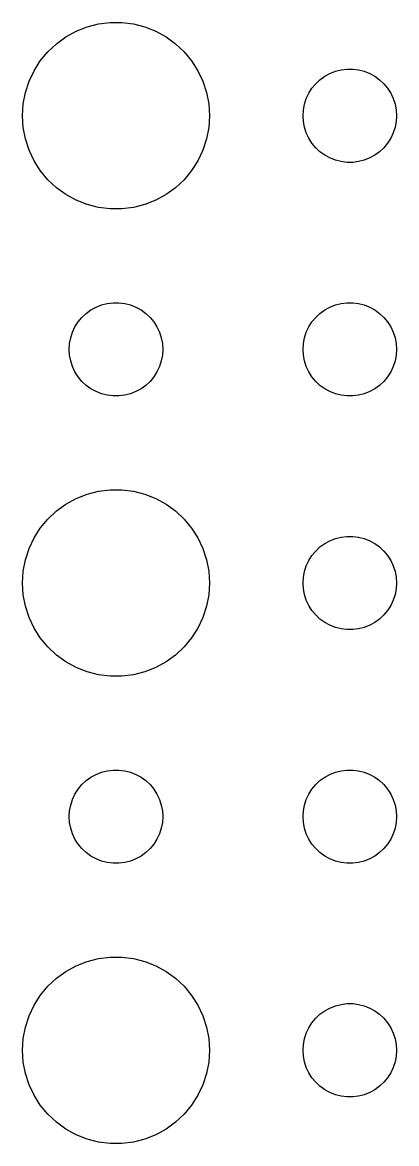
# Model space of a CAD drawing. Header units: metres. Extents: x -150 to 150, y -149 to 149.
# Drawn here: x 34.5 to 46.5, y 34.51 to 70.49 of the extents above; entities that cross this region are included whole.
import ezdxf

# ---------------------------------------------------------------- set-up
doc = ezdxf.new("R2010")
doc.units = ezdxf.units.M

msp = doc.modelspace()

# ---------------------------------------------------------------- linework, layer by layer
for p, q in [((35.8925, 70.033), (36.2227, 70.2145)), ((36.2227, 70.2145), (36.5729, 70.3532)), ((36.5729, 70.3532), (36.9379, 70.4469)), ((36.9379, 70.4469), (37.3116, 70.4941)), ((37.3116, 70.4941), (37.6884, 70.4941)), ((37.6884, 70.4941), (38.0621, 70.4469)), ((38.0621, 70.4469), (38.427, 70.3532)), ((38.427, 70.3532), (38.7773, 70.2145)), ((38.7773, 70.2145), (39.1075, 70.033)), ((35.5877, 69.8115), (35.8925, 70.033)), ((39.1075, 70.033), (39.4123, 69.8115)), ((35.0729, 69.2634), (35.3131, 69.5536)), ((35.3131, 69.5536), (35.5877, 69.8115)), ((39.4123, 69.8115), (39.6869, 69.5536)), ((39.6869, 69.5536), (39.927, 69.2634)), ((34.8711, 68.9453), (35.0729, 69.2634)), ((39.927, 69.2634), (40.1289, 68.9453)), ((34.7107, 68.6044), (34.8711, 68.9453)), ((40.1289, 68.9453), (40.2893, 68.6044)), ((44.0439, 68.6558), (44.1963, 68.7665)), ((44.1963, 68.7665), (44.3613, 68.8572)), ((44.3613, 68.8572), (44.5365, 68.9266)), ((44.5365, 68.9266), (44.7189, 68.9734)), ((44.7189, 68.9734), (44.9058, 68.997)), ((44.9058, 68.997), (45.0942, 68.997)), ((45.0942, 68.997), (45.2811, 68.9734)), ((45.2811, 68.9734), (45.4635, 68.9266)), ((45.4635, 68.9266), (45.6387, 68.8572)), ((45.6387, 68.8572), (45.8037, 68.7665)), ((45.8037, 68.7665), (45.9561, 68.6558)), ((34.5942, 68.2461), (34.7107, 68.6044)), ((40.2893, 68.6044), (40.4057, 68.2461)), ((43.6855, 68.2226), (43.7865, 68.3817)), ((43.7865, 68.3817), (43.9065, 68.5268)), ((43.9065, 68.5268), (44.0439, 68.6558)), ((45.9561, 68.6558), (46.0934, 68.5268)), ((46.0934, 68.5268), (46.2135, 68.3817)), ((46.2135, 68.3817), (46.3145, 68.2226)), ((34.5237, 67.876), (34.5942, 68.2461)), ((40.4057, 68.2461), (40.4763, 67.876)), ((43.5471, 67.873), (43.6053, 68.0522)), ((43.6053, 68.0522), (43.6855, 68.2226)), ((46.3145, 68.2226), (46.3947, 68.0522)), ((46.3947, 68.0522), (46.4529, 67.873)), ((34.5, 67.5), (34.5237, 67.876)), ((40.4763, 67.876), (40.5, 67.5)), ((43.5, 67.5), (43.5118, 67.688)), ((43.5118, 67.688), (43.5471, 67.873)), ((46.4529, 67.873), (46.4882, 67.688)), ((46.4882, 67.688), (46.5, 67.5)), ((34.5237, 67.124), (34.5, 67.5)), ((40.5, 67.5), (40.4763, 67.124)), ((43.5118, 67.312), (43.5, 67.5)), ((43.5471, 67.127), (43.5118, 67.312)), ((46.4882, 67.312), (46.4529, 67.127)), ((46.5, 67.5), (46.4882, 67.312)), ((34.5942, 66.7539), (34.5237, 67.124)), ((40.4763, 67.124), (40.4057, 66.7539)), ((43.6053, 66.9478), (43.5471, 67.127)), ((43.6855, 66.7774), (43.6053, 66.9478)), ((46.3947, 66.9478), (46.3145, 66.7774)), ((46.4529, 67.127), (46.3947, 66.9478)), ((34.7107, 66.3956), (34.5942, 66.7539)), ((40.4057, 66.7539), (40.2893, 66.3956)), ((43.7865, 66.6183), (43.6855, 66.7774)), ((43.9065, 66.4732), (43.7865, 66.6183)), ((46.2135, 66.6183), (46.0934, 66.4732)), ((46.3145, 66.7774), (46.2135, 66.6183)), ((34.8711, 66.0547), (34.7107, 66.3956)), ((40.2893, 66.3956), (40.1289, 66.0547)), ((44.0439, 66.3442), (43.9065, 66.4732)), ((44.1963, 66.2335), (44.0439, 66.3442)), ((44.3613, 66.1428), (44.1963, 66.2335)), ((45.8037, 66.2335), (45.6387, 66.1428)), ((45.9561, 66.3442), (45.8037, 66.2335)), ((46.0934, 66.4732), (45.9561, 66.3442)), ((35.0729, 65.7366), (34.8711, 66.0547)), ((40.1289, 66.0547), (39.927, 65.7366)), ((44.5365, 66.0734), (44.3613, 66.1428)), ((44.7189, 66.0266), (44.5365, 66.0734)), ((44.9058, 66.003), (44.7189, 66.0266)), ((45.0942, 66.003), (44.9058, 66.003)), ((45.2811, 66.0266), (45.0942, 66.003)), ((45.4635, 66.0734), (45.2811, 66.0266)), ((45.6387, 66.1428), (45.4635, 66.0734)), ((35.3131, 65.4464), (35.0729, 65.7366)), ((39.927, 65.7366), (39.6869, 65.4464)), ((35.5877, 65.1885), (35.3131, 65.4464)), ((35.8925, 64.967), (35.5877, 65.1885)), ((39.4123, 65.1885), (39.1075, 64.967)), ((39.6869, 65.4464), (39.4123, 65.1885)), ((36.2227, 64.7855), (35.8925, 64.967)), ((36.5729, 64.6468), (36.2227, 64.7855)), ((38.7773, 64.7855), (38.427, 64.6468)), ((39.1075, 64.967), (38.7773, 64.7855)), ((36.9379, 64.5531), (36.5729, 64.6468)), ((37.3116, 64.5059), (36.9379, 64.5531)), ((37.6884, 64.5059), (37.3116, 64.5059)), ((38.0621, 64.5531), (37.6884, 64.5059)), ((38.427, 64.6468), (38.0621, 64.5531)), ((36.5439, 61.1558), (36.6963, 61.2665)), ((36.6963, 61.2665), (36.8613, 61.3572)), ((36.8613, 61.3572), (37.0365, 61.4266)), ((37.0365, 61.4266), (37.2189, 61.4734)), ((37.2189, 61.4734), (37.4058, 61.497)), ((37.4058, 61.497), (37.5942, 61.497)), ((37.5942, 61.497), (37.7811, 61.4734)), ((37.7811, 61.4734), (37.9635, 61.4266)), ((37.9635, 61.4266), (38.1387, 61.3572)), ((38.1387, 61.3572), (38.3037, 61.2665)), ((38.3037, 61.2665), (38.4561, 61.1558)), ((44.0439, 61.1558), (44.1963, 61.2665)), ((44.1963, 61.2665), (44.3613, 61.3572)), ((44.3613, 61.3572), (44.5365, 61.4266)), ((44.5365, 61.4266), (44.7189, 61.4734)), ((44.7189, 61.4734), (44.9058, 61.497)), ((44.9058, 61.497), (45.0942, 61.497)), ((45.0942, 61.497), (45.2811, 61.4734)), ((45.2811, 61.4734), (45.4635, 61.4266)), ((45.4635, 61.4266), (45.6387, 61.3572)), ((45.6387, 61.3572), (45.8037, 61.2665)), ((45.8037, 61.2665), (45.9561, 61.1558)), ((36.1855, 60.7226), (36.2865, 60.8817)), ((36.2865, 60.8817), (36.4065, 61.0268)), ((36.4065, 61.0268), (36.5439, 61.1558)), ((38.4561, 61.1558), (38.5934, 61.0268)), ((38.5934, 61.0268), (38.7135, 60.8817)), ((38.7135, 60.8817), (38.8145, 60.7226)), ((43.6855, 60.7226), (43.7865, 60.8817)), ((43.7865, 60.8817), (43.9065, 61.0268)), ((43.9065, 61.0268), (44.0439, 61.1558)), ((45.9561, 61.1558), (46.0934, 61.0268)), ((46.0934, 61.0268), (46.2135, 60.8817)), ((46.2135, 60.8817), (46.3145, 60.7226)), ((36.0471, 60.373), (36.1053, 60.5522)), ((36.1053, 60.5522), (36.1855, 60.7226)), ((38.8145, 60.7226), (38.8947, 60.5522)), ((38.8947, 60.5522), (38.9529, 60.373)), ((43.5471, 60.373), (43.6053, 60.5522)), ((43.6053, 60.5522), (43.6855, 60.7226)), ((46.3145, 60.7226), (46.3947, 60.5522)), ((46.3947, 60.5522), (46.4529, 60.373)), ((36, 60), (36.0118, 60.188)), ((36.0118, 60.188), (36.0471, 60.373)), ((38.9529, 60.373), (38.9882, 60.188)), ((38.9882, 60.188), (39, 60)), ((43.5, 60), (43.5118, 60.188)), ((43.5118, 60.188), (43.5471, 60.373)), ((46.4529, 60.373), (46.4882, 60.188)), ((46.4882, 60.188), (46.5, 60)), ((36.0118, 59.812), (36, 60)), ((36.0471, 59.627), (36.0118, 59.812)), ((38.9882, 59.812), (38.9529, 59.627)), ((39, 60), (38.9882, 59.812)), ((43.5118, 59.812), (43.5, 60)), ((43.5471, 59.627), (43.5118, 59.812)), ((46.4882, 59.812), (46.4529, 59.627)), ((46.5, 60), (46.4882, 59.812)), ((36.1053, 59.4478), (36.0471, 59.627)), ((36.1855, 59.2774), (36.1053, 59.4478)), ((38.8947, 59.4478), (38.8145, 59.2774)), ((38.9529, 59.627), (38.8947, 59.4478)), ((43.6053, 59.4478), (43.5471, 59.627)), ((43.6855, 59.2774), (43.6053, 59.4478)), ((46.3947, 59.4478), (46.3145, 59.2774)), ((46.4529, 59.627), (46.3947, 59.4478)), ((36.2865, 59.1183), (36.1855, 59.2774)), ((36.4065, 58.9732), (36.2865, 59.1183)), ((38.7135, 59.1183), (38.5934, 58.9732)), ((38.8145, 59.2774), (38.7135, 59.1183)), ((43.7865, 59.1183), (43.6855, 59.2774)), ((43.9065, 58.9732), (43.7865, 59.1183)), ((46.2135, 59.1183), (46.0934, 58.9732)), ((46.3145, 59.2774), (46.2135, 59.1183)), ((36.5439, 58.8442), (36.4065, 58.9732)), ((36.6963, 58.7335), (36.5439, 58.8442)), ((36.8613, 58.6428), (36.6963, 58.7335)), ((38.3037, 58.7335), (38.1387, 58.6428)), ((38.4561, 58.8442), (38.3037, 58.7335)), ((38.5934, 58.9732), (38.4561, 58.8442)), ((44.0439, 58.8442), (43.9065, 58.9732)), ((44.1963, 58.7335), (44.0439, 58.8442)), ((44.3613, 58.6428), (44.1963, 58.7335)), ((45.8037, 58.7335), (45.6387, 58.6428)), ((45.9561, 58.8442), (45.8037, 58.7335)), ((46.0934, 58.9732), (45.9561, 58.8442)), ((37.0365, 58.5734), (36.8613, 58.6428)), ((37.2189, 58.5266), (37.0365, 58.5734)), ((37.4058, 58.503), (37.2189, 58.5266)), ((37.5942, 58.503), (37.4058, 58.503)), ((37.7811, 58.5266), (37.5942, 58.503)), ((37.9635, 58.5734), (37.7811, 58.5266)), ((38.1387, 58.6428), (37.9635, 58.5734)), ((44.5365, 58.5734), (44.3613, 58.6428)), ((44.7189, 58.5266), (44.5365, 58.5734)), ((44.9058, 58.503), (44.7189, 58.5266)), ((45.0942, 58.503), (44.9058, 58.503)), ((45.2811, 58.5266), (45.0942, 58.503)), ((45.4635, 58.5734), (45.2811, 58.5266)), ((45.6387, 58.6428), (45.4635, 58.5734)), ((36.5729, 55.3532), (36.9379, 55.4469)), ((36.9379, 55.4469), (37.3116, 55.4941)), ((37.3116, 55.4941), (37.6884, 55.4941)), ((37.6884, 55.4941), (38.0621, 55.4469)), ((38.0621, 55.4469), (38.427, 55.3532)), ((35.8925, 55.033), (36.2227, 55.2145)), ((36.2227, 55.2145), (36.5729, 55.3532)), ((38.427, 55.3532), (38.7773, 55.2145)), ((38.7773, 55.2145), (39.1075, 55.033)), ((35.3131, 54.5536), (35.5877, 54.8115)), ((35.5877, 54.8115), (35.8925, 55.033)), ((39.1075, 55.033), (39.4123, 54.8115)), ((39.4123, 54.8115), (39.6869, 54.5536)), ((35.0729, 54.2634), (35.3131, 54.5536)), ((39.6869, 54.5536), (39.927, 54.2634)), ((34.8711, 53.9453), (35.0729, 54.2634)), ((39.927, 54.2634), (40.1289, 53.9453)), ((44.7189, 53.9734), (44.9058, 53.997)), ((44.9058, 53.997), (45.0942, 53.997)), ((45.0942, 53.997), (45.2811, 53.9734)), ((34.7107, 53.6044), (34.8711, 53.9453)), ((40.1289, 53.9453), (40.2893, 53.6044)), ((43.9065, 53.5268), (44.0439, 53.6558)), ((44.0439, 53.6558), (44.1963, 53.7665)), ((44.1963, 53.7665), (44.3613, 53.8572)), ((44.3613, 53.8572), (44.5365, 53.9266)), ((44.5365, 53.9266), (44.7189, 53.9734)), ((45.2811, 53.9734), (45.4635, 53.9266)), ((45.4635, 53.9266), (45.6387, 53.8572)), ((45.6387, 53.8572), (45.8037, 53.7665)), ((45.8037, 53.7665), (45.9561, 53.6558)), ((45.9561, 53.6558), (46.0934, 53.5268)), ((34.5942, 53.2461), (34.7107, 53.6044)), ((40.2893, 53.6044), (40.4057, 53.2461)), ((43.6855, 53.2226), (43.7865, 53.3817)), ((43.7865, 53.3817), (43.9065, 53.5268)), ((46.0934, 53.5268), (46.2135, 53.3817)), ((46.2135, 53.3817), (46.3145, 53.2226)), ((34.5237, 52.876), (34.5942, 53.2461)), ((40.4057, 53.2461), (40.4763, 52.876)), ((43.5471, 52.873), (43.6053, 53.0522)), ((43.6053, 53.0522), (43.6855, 53.2226)), ((46.3145, 53.2226), (46.3947, 53.0522)), ((46.3947, 53.0522), (46.4529, 52.873)), ((34.5, 52.5), (34.5237, 52.876)), ((40.4763, 52.876), (40.5, 52.5)), ((43.5, 52.5), (43.5118, 52.688)), ((43.5118, 52.688), (43.5471, 52.873)), ((46.4529, 52.873), (46.4882, 52.688)), ((46.4882, 52.688), (46.5, 52.5)), ((34.5237, 52.124), (34.5, 52.5)), ((40.5, 52.5), (40.4763, 52.124)), ((43.5118, 52.312), (43.5, 52.5)), ((43.5471, 52.127), (43.5118, 52.312)), ((46.4882, 52.312), (46.4529, 52.127)), ((46.5, 52.5), (46.4882, 52.312)), ((34.5942, 51.7539), (34.5237, 52.124)), ((40.4763, 52.124), (40.4057, 51.7539)), ((43.6053, 51.9478), (43.5471, 52.127)), ((43.6855, 51.7774), (43.6053, 51.9478)), ((46.3947, 51.9478), (46.3145, 51.7774)), ((46.4529, 52.127), (46.3947, 51.9478)), ((34.7107, 51.3956), (34.5942, 51.7539)), ((40.4057, 51.7539), (40.2893, 51.3956)), ((43.7865, 51.6183), (43.6855, 51.7774)), ((43.9065, 51.4732), (43.7865, 51.6183)), ((44.0439, 51.3442), (43.9065, 51.4732)), ((46.0934, 51.4732), (45.9561, 51.3442)), ((46.2135, 51.6183), (46.0934, 51.4732)), ((46.3145, 51.7774), (46.2135, 51.6183)), ((34.8711, 51.0547), (34.7107, 51.3956)), ((40.2893, 51.3956), (40.1289, 51.0547)), ((44.1963, 51.2335), (44.0439, 51.3442)), ((44.3613, 51.1428), (44.1963, 51.2335)), ((44.5365, 51.0734), (44.3613, 51.1428)), ((45.6387, 51.1428), (45.4635, 51.0734)), ((45.8037, 51.2335), (45.6387, 51.1428)), ((45.9561, 51.3442), (45.8037, 51.2335)), ((35.0729, 50.7366), (34.8711, 51.0547)), ((40.1289, 51.0547), (39.927, 50.7366)), ((44.7189, 51.0266), (44.5365, 51.0734)), ((44.9058, 51.003), (44.7189, 51.0266)), ((45.0942, 51.003), (44.9058, 51.003)), ((45.2811, 51.0266), (45.0942, 51.003)), ((45.4635, 51.0734), (45.2811, 51.0266)), ((35.3131, 50.4464), (35.0729, 50.7366)), ((35.5877, 50.1885), (35.3131, 50.4464)), ((39.6869, 50.4464), (39.4123, 50.1885)), ((39.927, 50.7366), (39.6869, 50.4464)), ((35.8925, 49.967), (35.5877, 50.1885)), ((39.4123, 50.1885), (39.1075, 49.967)), ((36.2227, 49.7855), (35.8925, 49.967)), ((36.5729, 49.6468), (36.2227, 49.7855)), ((38.7773, 49.7855), (38.427, 49.6468)), ((39.1075, 49.967), (38.7773, 49.7855)), ((36.9379, 49.5531), (36.5729, 49.6468)), ((37.3116, 49.5059), (36.9379, 49.5531)), ((37.6884, 49.5059), (37.3116, 49.5059)), ((38.0621, 49.5531), (37.6884, 49.5059)), ((38.427, 49.6468), (38.0621, 49.5531)), ((36.8613, 46.3572), (37.0365, 46.4266)), ((37.0365, 46.4266), (37.2189, 46.4734)), ((37.2189, 46.4734), (37.4058, 46.497)), ((37.4058, 46.497), (37.5942, 46.497)), ((37.5942, 46.497), (37.7811, 46.4734)), ((37.7811, 46.4734), (37.9635, 46.4266)), ((37.9635, 46.4266), (38.1387, 46.3572)), ((44.3613, 46.3572), (44.5365, 46.4266)), ((44.5365, 46.4266), (44.7189, 46.4734)), ((44.7189, 46.4734), (44.9058, 46.497)), ((44.9058, 46.497), (45.0942, 46.497)), ((45.0942, 46.497), (45.2811, 46.4734)), ((45.2811, 46.4734), (45.4635, 46.4266)), ((45.4635, 46.4266), (45.6387, 46.3572)), ((36.4065, 46.0268), (36.5439, 46.1558)), ((36.5439, 46.1558), (36.6963, 46.2665)), ((36.6963, 46.2665), (36.8613, 46.3572)), ((38.1387, 46.3572), (38.3037, 46.2665)), ((38.3037, 46.2665), (38.4561, 46.1558)), ((38.4561, 46.1558), (38.5934, 46.0268)), ((43.9065, 46.0268), (44.0439, 46.1558)), ((44.0439, 46.1558), (44.1963, 46.2665)), ((44.1963, 46.2665), (44.3613, 46.3572)), ((45.6387, 46.3572), (45.8037, 46.2665)), ((45.8037, 46.2665), (45.9561, 46.1558)), ((45.9561, 46.1558), (46.0934, 46.0268)), ((36.1053, 45.5522), (36.1855, 45.7226)), ((36.1855, 45.7226), (36.2865, 45.8817)), ((36.2865, 45.8817), (36.4065, 46.0268)), ((38.5934, 46.0268), (38.7135, 45.8817)), ((38.7135, 45.8817), (38.8145, 45.7226)), ((38.8145, 45.7226), (38.8947, 45.5522)), ((43.6053, 45.5522), (43.6855, 45.7226)), ((43.6855, 45.7226), (43.7865, 45.8817)), ((43.7865, 45.8817), (43.9065, 46.0268)), ((46.0934, 46.0268), (46.2135, 45.8817)), ((46.2135, 45.8817), (46.3145, 45.7226)), ((46.3145, 45.7226), (46.3947, 45.5522)), ((36.0118, 45.188), (36.0471, 45.373)), ((36.0471, 45.373), (36.1053, 45.5522)), ((38.8947, 45.5522), (38.9529, 45.373)), ((38.9529, 45.373), (38.9882, 45.188)), ((43.5118, 45.188), (43.5471, 45.373)), ((43.5471, 45.373), (43.6053, 45.5522)), ((46.3947, 45.5522), (46.4529, 45.373)), ((46.4529, 45.373), (46.4882, 45.188)), ((36, 45), (36.0118, 45.188)), ((36.0118, 44.812), (36, 45)), ((38.9882, 45.188), (39, 45)), ((39, 45), (38.9882, 44.812)), ((43.5, 45), (43.5118, 45.188)), ((43.5118, 44.812), (43.5, 45)), ((46.4882, 45.188), (46.5, 45)), ((46.5, 45), (46.4882, 44.812)), ((36.0471, 44.627), (36.0118, 44.812)), ((36.1053, 44.4478), (36.0471, 44.627)), ((38.9529, 44.627), (38.8947, 44.4478)), ((38.9882, 44.812), (38.9529, 44.627)), ((43.5471, 44.627), (43.5118, 44.812)), ((43.6053, 44.4478), (43.5471, 44.627)), ((46.4529, 44.627), (46.3947, 44.4478)), ((46.4882, 44.812), (46.4529, 44.627)), ((36.1855, 44.2774), (36.1053, 44.4478)), ((36.2865, 44.1183), (36.1855, 44.2774)), ((38.8145, 44.2774), (38.7135, 44.1183)), ((38.8947, 44.4478), (38.8145, 44.2774)), ((43.6855, 44.2774), (43.6053, 44.4478)), ((43.7865, 44.1183), (43.6855, 44.2774)), ((46.3145, 44.2774), (46.2135, 44.1183)), ((46.3947, 44.4478), (46.3145, 44.2774)), ((36.4065, 43.9732), (36.2865, 44.1183)), ((36.5439, 43.8442), (36.4065, 43.9732)), ((38.5934, 43.9732), (38.4561, 43.8442)), ((38.7135, 44.1183), (38.5934, 43.9732)), ((43.9065, 43.9732), (43.7865, 44.1183)), ((44.0439, 43.8442), (43.9065, 43.9732)), ((46.0934, 43.9732), (45.9561, 43.8442)), ((46.2135, 44.1183), (46.0934, 43.9732)), ((36.6963, 43.7335), (36.5439, 43.8442)), ((36.8613, 43.6428), (36.6963, 43.7335)), ((37.0365, 43.5734), (36.8613, 43.6428)), ((37.2189, 43.5266), (37.0365, 43.5734)), ((37.9635, 43.5734), (37.7811, 43.5266)), ((38.1387, 43.6428), (37.9635, 43.5734)), ((38.3037, 43.7335), (38.1387, 43.6428)), ((38.4561, 43.8442), (38.3037, 43.7335)), ((44.1963, 43.7335), (44.0439, 43.8442)), ((44.3613, 43.6428), (44.1963, 43.7335)), ((44.5365, 43.5734), (44.3613, 43.6428)), ((44.7189, 43.5266), (44.5365, 43.5734)), ((45.4635, 43.5734), (45.2811, 43.5266)), ((45.6387, 43.6428), (45.4635, 43.5734)), ((45.8037, 43.7335), (45.6387, 43.6428)), ((45.9561, 43.8442), (45.8037, 43.7335)), ((37.4058, 43.503), (37.2189, 43.5266)), ((37.5942, 43.503), (37.4058, 43.503)), ((37.7811, 43.5266), (37.5942, 43.503)), ((44.9058, 43.503), (44.7189, 43.5266)), ((45.0942, 43.503), (44.9058, 43.503)), ((45.2811, 43.5266), (45.0942, 43.503)), ((36.2227, 40.2145), (36.5729, 40.3532)), ((36.5729, 40.3532), (36.9379, 40.4469)), ((36.9379, 40.4469), (37.3116, 40.4941)), ((37.3116, 40.4941), (37.6884, 40.4941)), ((37.6884, 40.4941), (38.0621, 40.4469)), ((38.0621, 40.4469), (38.427, 40.3532)), ((38.427, 40.3532), (38.7773, 40.2145)), ((35.5877, 39.8115), (35.8925, 40.033)), ((35.8925, 40.033), (36.2227, 40.2145)), ((38.7773, 40.2145), (39.1075, 40.033)), ((39.1075, 40.033), (39.4123, 39.8115)), ((35.3131, 39.5536), (35.5877, 39.8115)), ((39.4123, 39.8115), (39.6869, 39.5536)), ((34.8711, 38.9453), (35.0729, 39.2634)), ((35.0729, 39.2634), (35.3131, 39.5536)), ((39.6869, 39.5536), (39.927, 39.2634)), ((39.927, 39.2634), (40.1289, 38.9453)), ((34.7107, 38.6044), (34.8711, 38.9453)), ((40.1289, 38.9453), (40.2893, 38.6044)), ((44.3613, 38.8572), (44.5365, 38.9266)), ((44.5365, 38.9266), (44.7189, 38.9734)), ((44.7189, 38.9734), (44.9058, 38.997)), ((44.9058, 38.997), (45.0942, 38.997)), ((45.0942, 38.997), (45.2811, 38.9734)), ((45.2811, 38.9734), (45.4635, 38.9266)), ((45.4635, 38.9266), (45.6387, 38.8572)), ((34.5942, 38.2461), (34.7107, 38.6044)), ((40.2893, 38.6044), (40.4057, 38.2461)), ((43.7865, 38.3817), (43.9065, 38.5268)), ((43.9065, 38.5268), (44.0439, 38.6558)), ((44.0439, 38.6558), (44.1963, 38.7665)), ((44.1963, 38.7665), (44.3613, 38.8572)), ((45.6387, 38.8572), (45.8037, 38.7665)), ((45.8037, 38.7665), (45.9561, 38.6558)), ((45.9561, 38.6558), (46.0934, 38.5268)), ((46.0934, 38.5268), (46.2135, 38.3817)), ((34.5237, 37.876), (34.5942, 38.2461)), ((40.4057, 38.2461), (40.4763, 37.876)), ((43.6053, 38.0522), (43.6855, 38.2226)), ((43.6855, 38.2226), (43.7865, 38.3817)), ((46.2135, 38.3817), (46.3145, 38.2226)), ((46.3145, 38.2226), (46.3947, 38.0522)), ((34.5, 37.5), (34.5237, 37.876)), ((40.4763, 37.876), (40.5, 37.5)), ((43.5118, 37.688), (43.5471, 37.873)), ((43.5471, 37.873), (43.6053, 38.0522)), ((46.3947, 38.0522), (46.4529, 37.873)), ((46.4529, 37.873), (46.4882, 37.688)), ((34.5237, 37.124), (34.5, 37.5)), ((40.5, 37.5), (40.4763, 37.124)), ((43.5, 37.5), (43.5118, 37.688)), ((43.5118, 37.312), (43.5, 37.5)), ((46.4882, 37.688), (46.5, 37.5)), ((46.5, 37.5), (46.4882, 37.312)), ((34.5942, 36.7539), (34.5237, 37.124)), ((40.4763, 37.124), (40.4057, 36.7539)), ((43.5471, 37.127), (43.5118, 37.312)), ((43.6053, 36.9478), (43.5471, 37.127)), ((46.4529, 37.127), (46.3947, 36.9478)), ((46.4882, 37.312), (46.4529, 37.127)), ((34.7107, 36.3956), (34.5942, 36.7539)), ((40.4057, 36.7539), (40.2893, 36.3956)), ((43.6855, 36.7774), (43.6053, 36.9478)), ((43.7865, 36.6183), (43.6855, 36.7774)), ((46.3145, 36.7774), (46.2135, 36.6183)), ((46.3947, 36.9478), (46.3145, 36.7774)), ((34.8711, 36.0547), (34.7107, 36.3956)), ((40.2893, 36.3956), (40.1289, 36.0547)), ((43.9065, 36.4732), (43.7865, 36.6183)), ((44.0439, 36.3442), (43.9065, 36.4732)), ((46.0934, 36.4732), (45.9561, 36.3442)), ((46.2135, 36.6183), (46.0934, 36.4732)), ((35.0729, 35.7366), (34.8711, 36.0547)), ((40.1289, 36.0547), (39.927, 35.7366)), ((44.1963, 36.2335), (44.0439, 36.3442)), ((44.3613, 36.1428), (44.1963, 36.2335)), ((44.5365, 36.0734), (44.3613, 36.1428)), ((44.7189, 36.0266), (44.5365, 36.0734)), ((44.9058, 36.003), (44.7189, 36.0266)), ((45.0942, 36.003), (44.9058, 36.003)), ((45.2811, 36.0266), (45.0942, 36.003)), ((45.4635, 36.0734), (45.2811, 36.0266)), ((45.6387, 36.1428), (45.4635, 36.0734)), ((45.8037, 36.2335), (45.6387, 36.1428)), ((45.9561, 36.3442), (45.8037, 36.2335)), ((35.3131, 35.4464), (35.0729, 35.7366)), ((39.927, 35.7366), (39.6869, 35.4464)), ((35.5877, 35.1885), (35.3131, 35.4464)), ((39.6869, 35.4464), (39.4123, 35.1885)), ((35.8925, 34.967), (35.5877, 35.1885)), ((36.2227, 34.7855), (35.8925, 34.967)), ((39.1075, 34.967), (38.7773, 34.7855)), ((39.4123, 35.1885), (39.1075, 34.967)), ((36.5729, 34.6468), (36.2227, 34.7855)), ((36.9379, 34.5531), (36.5729, 34.6468)), ((37.3116, 34.5059), (36.9379, 34.5531)), ((38.0621, 34.5531), (37.6884, 34.5059)), ((38.427, 34.6468), (38.0621, 34.5531)), ((38.7773, 34.7855), (38.427, 34.6468)), ((37.6884, 34.5059), (37.3116, 34.5059))]:
    msp.add_line(p, q)

doc.saveas('drawing.dxf')
